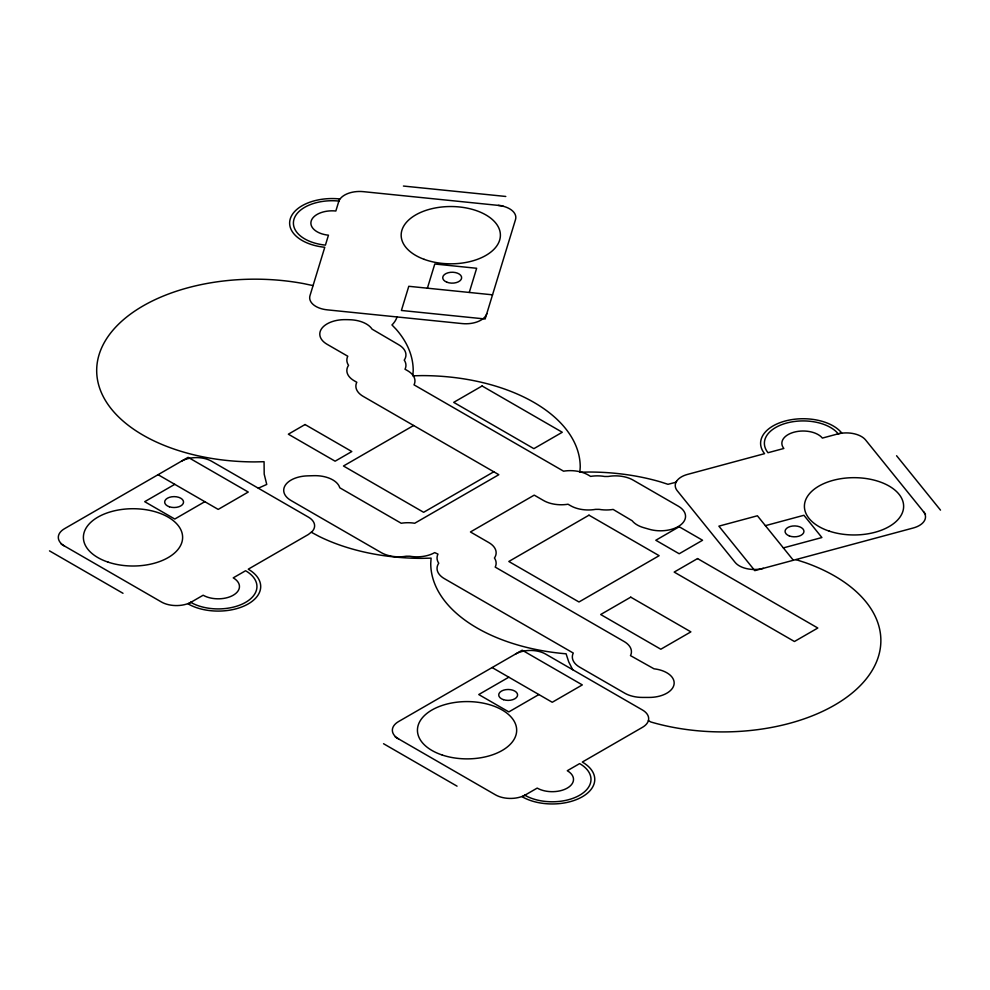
<?xml version="1.0" encoding="UTF-8"?>
<svg xmlns="http://www.w3.org/2000/svg" width="990" height="990" viewBox="0 0 990 990"><rect width="100%" height="100%" fill="white"/><g stroke="black" fill="none" stroke-linecap="round" stroke-linejoin="round"><path stroke-width="1.49" d="M396.99 316.936L396.854 317.468A42.52 24.552 0 0 1 392.659 324.25L391.953 324.93L395.95 329.064A158.264 91.377 0 0 1 413.201 370.545L412.842 375.804L421.963 375.606A158.264 91.377 0 0 1 580.227 466.971L579.868 472.242L588.988 472.032A158.264 91.377 0 0 1 660.837 481.994L667.99 484.308L676.096 482.217L676.516 481.326M427.395 288.189L434.783 264.008L476.648 268.278L469.272 292.446M648.401 720.584L650.764 721.957A158.264 91.377 0 0 0 860.694 685.191A158.264 91.377 0 0 0 805.303 562.642L795.861 559.585M258.316 488.206L266.743 484.432L264.194 474.136L264.07 461.711L254.937 461.909A158.264 91.377 0 0 1 98.629 356.252A158.264 91.377 0 0 1 303.843 283.647L313.063 285.603M174.772 484.333L144.701 501.683L174.772 519.045L204.831 501.683M413.622 425.502L343.468 466.005L423.633 512.3L493.787 471.797M508.823 677.197L478.752 694.547L508.823 711.909L538.882 694.547M765.394 525.665L803.929 515.283L821.898 537.533L783.362 547.903M403.425 186.046L505.779 196.465M502.908 205.858L363.342 191.652A21.26 12.276 0 0 0 338.716 201.613M492.537 294.822L408.783 286.296L401.408 310.464L485.15 318.99L515.505 219.607A21.26 12.276 0 0 0 498.255 205.388M581.563 472.205L582.12 472.354A25.035 14.454 0 0 1 588.023 474.878L590.646 476.4L592.49 476.128A25.035 14.454 0 0 1 604.643 476.475L608.145 476.475A25.035 14.454 0 0 1 633.117 480.088L678.212 506.125A25.035 14.454 0 0 1 680.86 524.762A25.035 14.454 0 0 1 649.44 529.316L643.896 527.732A25.035 14.454 0 0 1 632.152 520.74L613.119 509.429L611.275 509.689A25.035 14.454 0 0 1 599.123 509.355L595.621 509.355A25.035 14.454 0 0 1 570.648 505.742L568.013 504.219L566.181 504.492A25.035 14.454 0 0 1 543.584 500.532L534.229 495.136L470.436 531.964L488.8 542.57A25.035 14.454 0 0 1 495.062 556.999L494.431 558.001L495.062 559.016A25.035 14.454 0 0 1 495.656 566.033L495.198 567.097L624.096 641.508A25.035 14.454 0 0 1 630.952 654.551L630.482 655.615L654.006 668.807A25.035 14.454 0 0 1 674.041 684.399A25.035 14.454 0 0 1 649.118 697.43L642.473 697.43A25.035 14.454 0 0 1 624.764 693.198L579.67 667.161A25.035 14.454 0 0 1 572.814 654.118L573.272 653.054L444.374 578.643A25.035 14.454 0 0 1 438.125 564.226L438.743 563.211L438.125 562.196A25.035 14.454 0 0 1 437.518 555.18L437.988 554.115L434.684 552.606A25.035 14.454 0 0 1 409.712 556.219L406.209 556.219A25.035 14.454 0 0 1 381.237 552.606L291.048 500.532A25.035 14.454 0 0 1 285.368 485.137A25.035 14.454 0 0 1 307.432 475.868L313.743 475.683A25.035 14.454 0 0 1 339.335 486.548L339.768 487.773L401.235 523.264L403.079 522.992A25.035 14.454 0 0 1 412.842 522.992L414.686 523.264L498.824 474.693L363.206 396.384A25.035 14.454 0 0 1 356.351 383.34L356.808 382.276L354.185 380.766A25.035 14.454 0 0 1 347.923 366.35L348.554 365.335L347.923 364.32A25.035 14.454 0 0 1 347.329 357.303L347.787 356.239L327.121 344.31A25.035 14.454 0 0 1 321.874 328.309A25.035 14.454 0 0 1 345.757 319.646A63.125 36.444 0 0 1 351.97 319.844A25.035 14.454 0 0 1 372.067 329.138L398.611 344.693A25.035 14.454 0 0 1 404.861 359.11L404.242 360.125L404.861 361.14A25.035 14.454 0 0 1 405.467 368.156L404.997 369.221L407.632 370.73A25.035 14.454 0 0 1 412.001 374.146L412.88 375.21M311.343 532.274L319.188 536.456A158.264 91.377 0 0 0 421.963 558.348L431.096 558.137L430.737 563.409A158.264 91.377 0 0 0 564.238 653.648L566.082 653.771L568.73 661.877L572.69 669.71M158.066 474.693L218.196 509.404L248.255 492.042L188.137 457.331L64.536 528.685A21.26 12.276 0 0 0 64.536 546.047M492.117 667.545L552.247 702.269L582.318 684.907L522.188 650.195L398.586 721.549A21.26 12.276 0 0 0 398.586 738.911M61.194 544.116L161.407 601.982A21.26 12.276 0 0 0 191.466 601.982M395.245 736.981L495.458 794.834A21.26 12.276 0 0 0 525.529 794.834M49.5 550.873L122.995 593.295M383.551 743.725L457.046 786.159M896.581 455.734L940.5 510.122M925.514 514.157L865.619 439.993A21.26 12.276 0 0 0 837.367 434.053M793.349 560.266L757.412 515.778L718.876 526.148L754.813 570.636L913.238 527.992A21.26 12.276 0 0 0 923.521 511.682M413.288 375.804L413.882 376.757A25.035 14.454 0 0 1 414.476 383.774L414.018 384.838L563.582 471.19L565.426 470.918A25.035 14.454 0 0 1 579.893 471.747M524.861 795.23A38.734 22.362 0 0 0 579.645 795.23A38.734 22.362 0 0 0 579.645 763.599L567.282 770.727A21.26 12.276 0 0 1 567.282 788.09A21.26 12.276 0 0 1 537.211 788.09L522.188 796.764A42.52 24.552 0 0 0 582.318 796.764A42.52 24.552 0 0 0 582.318 762.053L642.436 727.341A21.26 12.276 0 0 0 642.436 709.979L545.564 654.043A21.26 12.276 0 0 0 515.505 654.043M838.221 433.83A38.734 22.362 0 0 0 786.741 423.015A38.734 22.362 0 0 0 768.005 452.727L783.845 448.47A21.26 12.276 0 0 1 794.129 432.16A21.26 12.276 0 0 1 822.381 438.087L841.649 432.902A42.52 24.552 0 0 0 785.144 421.035A42.52 24.552 0 0 0 764.577 453.655L687.518 474.408A21.26 12.276 0 0 0 677.234 490.718L735.125 562.394A21.26 12.276 0 0 0 763.377 568.334M190.798 602.365A38.734 22.362 0 0 0 245.594 602.365A38.734 22.362 0 0 0 245.594 570.735L233.232 577.863A21.26 12.276 0 0 1 233.232 595.225A21.26 12.276 0 0 1 203.16 595.225L188.137 603.9A42.52 24.552 0 0 0 248.255 603.9A42.52 24.552 0 0 0 248.255 569.188L308.385 534.476L312.296 531.37A21.26 12.276 0 0 0 308.385 517.114L211.513 461.192A21.26 12.276 0 0 0 181.455 461.192M338.877 201.069A38.734 22.362 0 0 0 293.993 219.211A38.734 22.362 0 0 0 325.425 245.124L328.457 235.187A21.26 12.276 0 0 1 311.207 220.968A21.26 12.276 0 0 1 335.845 211.006L339.533 198.928A42.52 24.552 0 0 0 290.28 218.84A42.52 24.552 0 0 0 324.769 247.277L309.994 295.626A21.26 12.276 0 0 0 327.245 309.845L462.157 323.582A21.26 12.276 0 0 0 486.795 313.62M305.044 424.537L288.35 434.189L335.115 461.192L351.821 451.539L305.044 424.537M482.093 385.976L453.705 402.361L533.87 448.656L562.271 432.259L482.093 385.976M588.988 515.184L508.823 561.479L578.977 601.982L659.142 555.687L588.988 515.184M679.19 526.754L655.801 540.255L679.19 553.757L702.566 540.255L679.19 526.754M630.754 597.156L600.683 614.518L660.813 649.23L690.884 631.868L630.754 597.156M697.554 558.583L674.178 572.084L794.438 641.508L817.814 628.019L697.554 558.583M503.427 699.658A9.454 5.457 0 0 0 517.597 694.93A9.454 5.457 0 0 0 503.427 690.216A9.454 5.457 0 0 0 503.427 699.658M442.258 755.036A49.599 28.636 0 0 0 516.669 730.236A49.599 28.636 0 0 0 442.258 705.424A49.599 28.636 0 0 0 442.258 755.036M789.339 535.937A9.454 5.457 0 0 0 803.942 531.667A9.454 5.457 0 0 0 790.23 526.507A9.454 5.457 0 0 0 789.339 535.937M829.224 531.123A49.599 28.636 0 0 0 903.635 506.311A49.599 28.636 0 0 0 829.224 481.511A49.599 28.636 0 0 0 829.224 531.123M169.377 506.793A9.454 5.457 0 0 0 183.546 502.079A9.454 5.457 0 0 0 169.377 497.351A9.454 5.457 0 0 0 169.377 506.793M108.207 562.172A49.599 28.636 0 0 0 182.618 537.372A49.599 28.636 0 0 0 108.207 512.56A49.599 28.636 0 0 0 108.207 562.172M446.861 282.2A9.454 5.457 0 0 0 461.612 278.116A9.454 5.457 0 0 0 448.099 272.77A9.454 5.457 0 0 0 446.861 282.2M424.128 259.331A49.599 28.636 0 0 0 500.346 236.424A49.599 28.636 0 0 0 427.878 209.769A49.599 28.636 0 0 0 424.128 259.331"/></g></svg>
